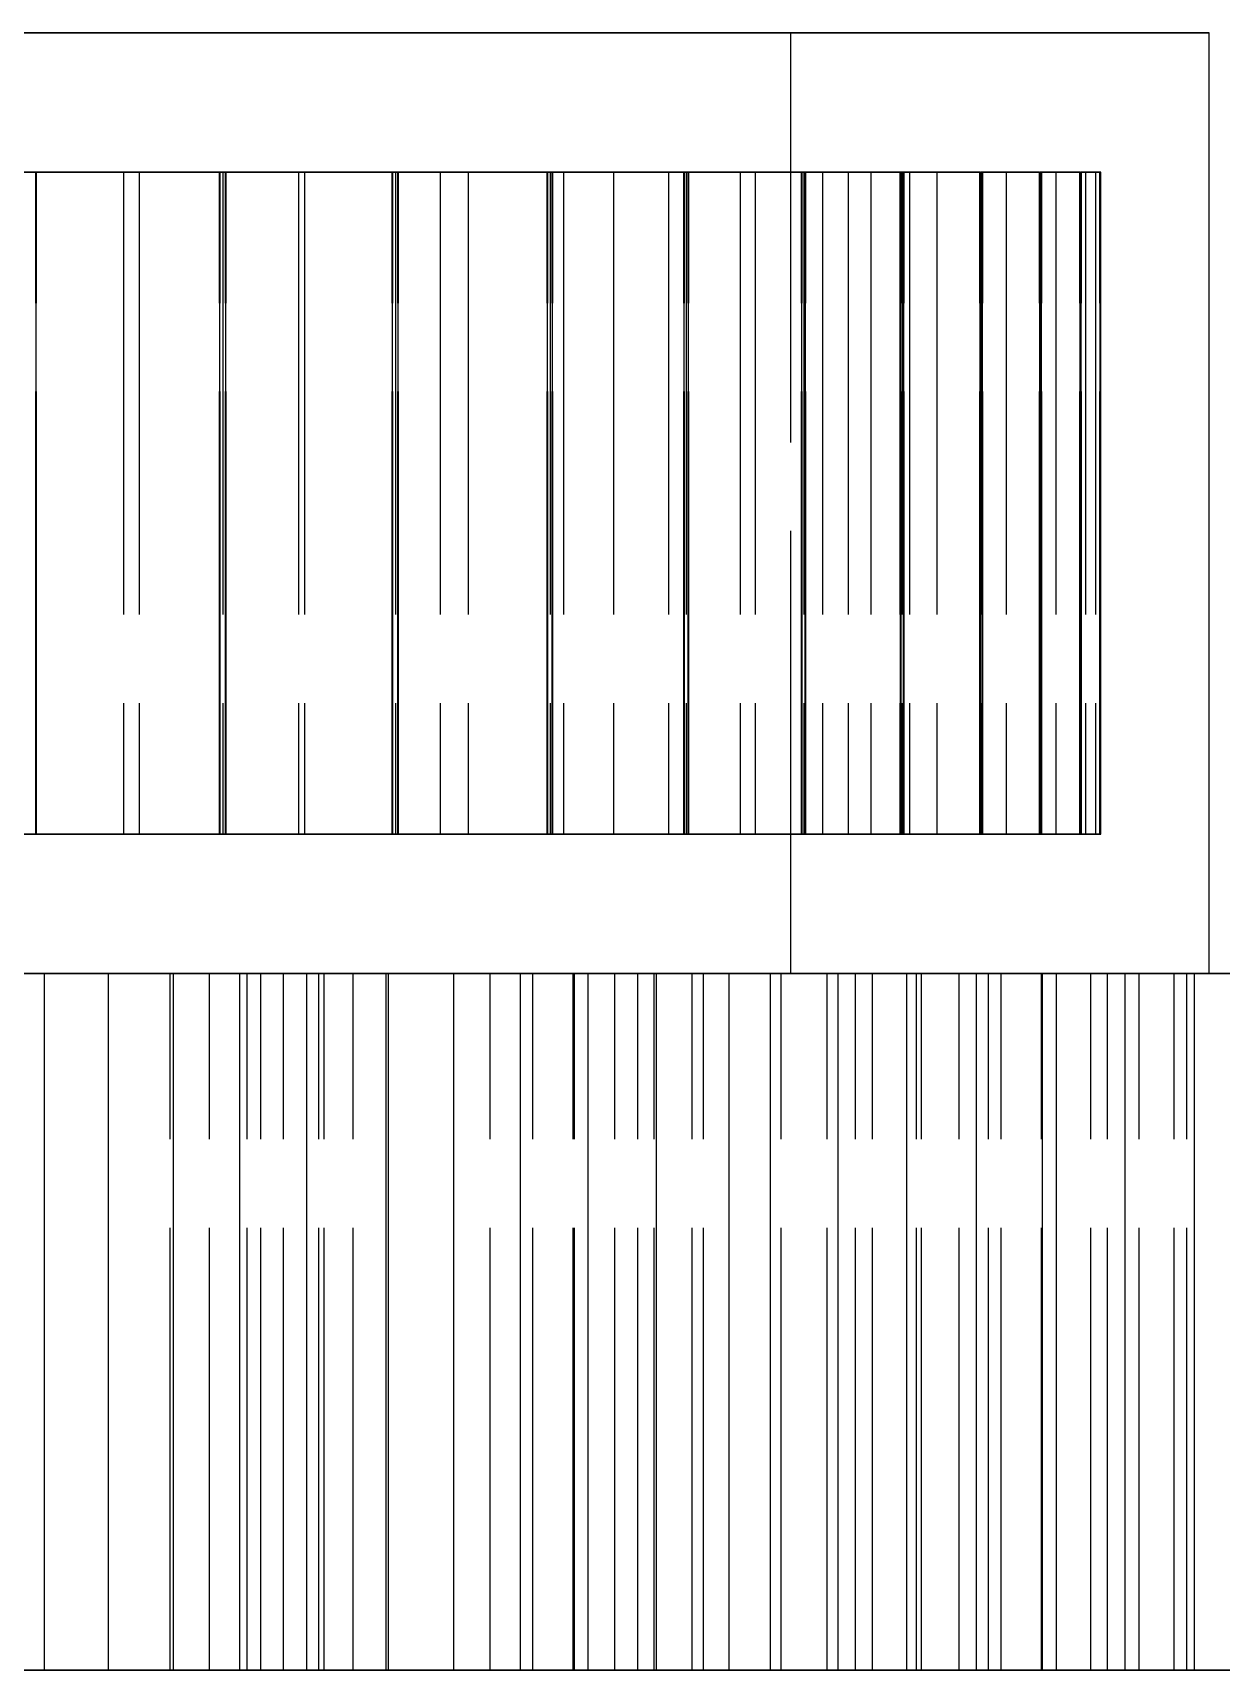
# Model space of a CAD drawing. Header units: millimetres. Extents: x -37 to 135, y -32 to 86.
# Drawn here: x 105.418 to 108.828, y -8.01 to -3.31 of the extents above; entities that cross this region are included whole.
import ezdxf

# ---------------------------------------------------------------- set-up
doc = ezdxf.new("R2010")
doc.units = ezdxf.units.MM
doc.linetypes.add('DASHED', pattern=[1.524, 1.27, -0.254])
doc.layers.add('HIDDEN', color=8, linetype='DASHED')
doc.layers.add('VISIBLE', color=7, linetype='CONTINUOUS')

msp = doc.modelspace()

# ---------------------------------------------------------------- linework, layer by layer
at = {"layer": 'HIDDEN'}
for points in [[(108.79325, -3.31), (108.13287, -3.31), (107.47248, -3.31), (106.8121, -3.31), (106.15172, -3.31), (105.49133, -3.31), (104.83095, -3.31), (104.17057, -3.31), (103.51019, -3.31), (102.8498, -3.31), (102.18942, -3.31), (101.52904, -3.31), (100.86865, -3.31), (100.20827, -3.31)], [(100.74808, -3.31), (101.05923, -3.31), (101.37037, -3.31), (101.68152, -3.31), (101.99266, -3.31), (102.3038, -3.31), (102.61495, -3.31), (102.92609, -3.31), (103.23724, -3.31), (103.54838, -3.31), (103.85952, -3.31), (104.17067, -3.31), (104.48181, -3.31), (104.79295, -3.31), (105.1041, -3.31), (105.41524, -3.31), (105.72639, -3.31), (106.03753, -3.31), (106.34867, -3.31), (106.65982, -3.31), (106.97096, -3.31), (107.28211, -3.31), (107.59325, -3.31)], [(107.59325, -3.31), (106.97096, -3.31), (106.34867, -3.31), (105.72639, -3.31), (105.1041, -3.31), (104.48181, -3.31), (103.85952, -3.31), (103.23724, -3.31), (102.61495, -3.31), (101.99266, -3.31), (101.37037, -3.31), (100.74808, -3.31)], [(107.59325, -6.01), (107.59325, -3.31)], [(105.72396, -3.71), (105.21772, -3.71)], [(105.21772, -3.71), (105.72396, -3.71)], [(105.41834, -3.71), (105.42875, -3.71)], [(105.42875, -3.71), (105.41834, -3.71)], [(105.42716, -3.71), (105.42875, -3.71)], [(105.42716, -3.71), (105.67859, -3.71)], [(105.67859, -3.71), (105.42716, -3.71)], [(105.42716, -3.71), (105.42875, -3.71)], [(105.42716, -5.61), (105.42716, -3.71)], [(105.42716, -3.71), (105.42716, -5.61)], [(105.42875, -5.61), (105.42875, -3.71)], [(105.42875, -5.61), (105.42875, -3.71)], [(105.67859, -3.71), (105.95386, -3.71)], [(105.95386, -3.71), (105.67859, -3.71)], [(105.67859, -3.71), (105.67859, -5.61)], [(105.67859, -3.71), (105.67859, -5.61)], [(106.18076, -3.71), (105.72396, -3.71)], [(105.72396, -3.71), (106.18076, -3.71)], [(105.72396, -3.71), (105.72396, -5.61)], [(105.72396, -3.71), (105.72396, -5.61)], [(105.95386, -3.71), (105.9556, -3.71)], [(105.95386, -3.71), (105.9556, -3.71)], [(105.95386, -3.71), (105.95386, -5.61)], [(105.95386, -5.61), (105.95386, -3.71)], [(105.9556, -3.71), (105.96352, -3.71)], [(105.96352, -3.71), (105.9556, -3.71)], [(105.9556, -5.61), (105.9556, -3.71)], [(105.9556, -5.61), (105.9556, -3.71)], [(105.96352, -3.71), (105.97313, -3.71)], [(105.97313, -3.71), (105.96352, -3.71)], [(105.96352, -3.71), (105.96352, -5.61)], [(105.96352, -3.71), (105.96352, -5.61)], [(105.97148, -3.71), (105.97313, -3.71)], [(105.97148, -3.71), (106.19836, -3.71)], [(106.19836, -3.71), (105.97148, -3.71)], [(105.97148, -3.71), (105.97313, -3.71)], [(105.97148, -5.61), (105.97148, -3.71)], [(105.97148, -3.71), (105.97148, -5.61)], [(105.97313, -5.61), (105.97313, -3.71)], [(105.97313, -5.61), (105.97313, -3.71)], [(106.58687, -3.71), (106.18076, -3.71)], [(106.18076, -3.71), (106.58687, -3.71)], [(106.18076, -3.71), (106.18076, -5.61)], [(106.18076, -3.71), (106.18076, -5.61)], [(106.19836, -3.71), (106.44979, -3.71)], [(106.44979, -3.71), (106.19836, -3.71)], [(106.19836, -3.71), (106.19836, -5.61)], [(106.19836, -3.71), (106.19836, -5.61)], [(106.44979, -3.71), (106.45157, -3.71)], [(106.44979, -3.71), (106.45157, -3.71)], [(106.44979, -3.71), (106.44979, -5.61)], [(106.44979, -5.61), (106.44979, -3.71)], [(106.45157, -3.71), (106.45861, -3.71)], [(106.45861, -3.71), (106.45157, -3.71)], [(106.45157, -5.61), (106.45157, -3.71)], [(106.45157, -5.61), (106.45157, -3.71)], [(106.45861, -3.71), (106.46739, -3.71)], [(106.46739, -3.71), (106.45861, -3.71)], [(106.45861, -3.71), (106.45861, -5.61)], [(106.45861, -3.71), (106.45861, -5.61)], [(106.46569, -3.71), (106.46739, -3.71)], [(106.46569, -3.71), (106.66739, -3.71)], [(106.66739, -3.71), (106.46569, -3.71)], [(106.46569, -3.71), (106.46739, -3.71)], [(106.46569, -5.61), (106.46569, -3.71)], [(106.46569, -3.71), (106.46569, -5.61)], [(106.46739, -5.61), (106.46739, -3.71)], [(106.46739, -5.61), (106.46739, -3.71)], [(106.94115, -3.71), (106.58687, -3.71)], [(106.58687, -3.71), (106.94115, -3.71)], [(106.58687, -3.71), (106.58687, -5.61)], [(106.58687, -3.71), (106.58687, -5.61)], [(106.66739, -3.71), (106.89427, -3.71)], [(106.89427, -3.71), (106.66739, -3.71)], [(106.66739, -3.71), (106.66739, -5.61)], [(106.66739, -3.71), (106.66739, -5.61)], [(106.89427, -3.71), (106.89609, -3.71)], [(106.89427, -3.71), (106.89609, -3.71)], [(106.89427, -3.71), (106.89427, -5.61)], [(106.89427, -5.61), (106.89427, -3.71)], [(106.89609, -3.71), (106.90223, -3.71)], [(106.90223, -3.71), (106.89609, -3.71)], [(106.89609, -5.61), (106.89609, -3.71)], [(106.89609, -5.61), (106.89609, -3.71)], [(106.90223, -3.71), (106.91015, -3.71)], [(106.91015, -3.71), (106.90223, -3.71)], [(106.90223, -3.71), (106.90223, -5.61)], [(106.90223, -3.71), (106.90223, -5.61)], [(106.9084, -3.71), (106.91015, -3.71)], [(106.9084, -3.71), (107.08436, -3.71)], [(107.08436, -3.71), (106.9084, -3.71)], [(106.9084, -3.71), (106.91015, -3.71)], [(106.9084, -5.61), (106.9084, -3.71)], [(106.9084, -3.71), (106.9084, -5.61)], [(106.91015, -5.61), (106.91015, -3.71)], [(106.91015, -5.61), (106.91015, -3.71)], [(107.24261, -3.71), (106.94115, -3.71)], [(106.94115, -3.71), (107.24261, -3.71)], [(106.94115, -3.71), (106.94115, -5.61)], [(106.94115, -3.71), (106.94115, -5.61)], [(107.08436, -3.71), (107.28606, -3.71)], [(107.28606, -3.71), (107.08436, -3.71)], [(107.08436, -3.71), (107.08436, -5.61)], [(107.08436, -3.71), (107.08436, -5.61)], [(107.49042, -3.71), (107.24261, -3.71)], [(107.24261, -3.71), (107.49042, -3.71)], [(107.24261, -3.71), (107.24261, -5.61)], [(107.24261, -3.71), (107.24261, -5.61)], [(107.28606, -3.71), (107.28791, -3.71)], [(107.28606, -3.71), (107.28791, -3.71)], [(107.28606, -3.71), (107.28606, -5.61)], [(107.28606, -5.61), (107.28606, -3.71)], [(107.28791, -3.71), (107.29314, -3.71)], [(107.29314, -3.71), (107.28791, -3.71)], [(107.28791, -5.61), (107.28791, -3.71)], [(107.28791, -5.61), (107.28791, -3.71)], [(107.29314, -3.71), (107.30018, -3.71)], [(107.30018, -3.71), (107.29314, -3.71)], [(107.29314, -3.71), (107.29314, -5.61)], [(107.29314, -3.71), (107.29314, -5.61)], [(107.29839, -3.71), (107.30018, -3.71)], [(107.29839, -3.71), (107.44812, -3.71)], [(107.44812, -3.71), (107.29839, -3.71)], [(107.29839, -3.71), (107.30018, -3.71)], [(107.29839, -5.61), (107.29839, -3.71)], [(107.29839, -3.71), (107.29839, -5.61)], [(107.30018, -5.61), (107.30018, -3.71)], [(107.30018, -5.61), (107.30018, -3.71)], [(107.44812, -3.71), (107.62408, -3.71)], [(107.62408, -3.71), (107.44812, -3.71)], [(107.44812, -3.71), (107.44812, -5.61)], [(107.44812, -3.71), (107.44812, -5.61)], [(107.68387, -3.71), (107.49042, -3.71)], [(107.49042, -3.71), (107.68387, -3.71)], [(107.49042, -3.71), (107.49042, -5.61)], [(107.49042, -3.71), (107.49042, -5.61)], [(107.62408, -3.71), (107.62596, -3.71)], [(107.62408, -3.71), (107.62596, -3.71)], [(107.62408, -3.71), (107.62408, -5.61)], [(107.62408, -5.61), (107.62408, -3.71)], [(107.62596, -3.71), (107.63025, -3.71)], [(107.63025, -3.71), (107.62596, -3.71)], [(107.62596, -5.61), (107.62596, -3.71)], [(107.62596, -5.61), (107.62596, -3.71)], [(107.63025, -3.71), (107.63639, -3.71)], [(107.63639, -3.71), (107.63025, -3.71)], [(107.63025, -3.71), (107.63025, -5.61)], [(107.63025, -3.71), (107.63025, -5.61)], [(107.63457, -3.71), (107.63639, -3.71)], [(107.63457, -3.71), (107.75765, -3.71)], [(107.75765, -3.71), (107.63457, -3.71)], [(107.63457, -3.71), (107.63639, -3.71)], [(107.63457, -5.61), (107.63457, -3.71)], [(107.63457, -3.71), (107.63457, -5.61)], [(107.63639, -5.61), (107.63639, -3.71)], [(107.63639, -5.61), (107.63639, -3.71)], [(107.82244, -3.71), (107.68387, -3.71)], [(107.68387, -3.71), (107.82244, -3.71)], [(107.68387, -3.71), (107.68387, -5.61)], [(107.68387, -3.71), (107.68387, -5.61)], [(107.75765, -3.71), (107.90737, -3.71)], [(107.90737, -3.71), (107.75765, -3.71)], [(107.75765, -3.71), (107.75765, -5.61)], [(107.75765, -3.71), (107.75765, -5.61)], [(107.90574, -3.71), (107.82244, -3.71)], [(107.82244, -3.71), (107.90574, -3.71)], [(107.82244, -3.71), (107.82244, -5.61)], [(107.82244, -3.71), (107.82244, -5.61)], [(107.93353, -3.71), (107.90574, -3.71)], [(107.90574, -3.71), (107.93353, -3.71)], [(107.90574, -3.71), (107.90574, -5.61)], [(107.90574, -3.71), (107.90574, -5.61)], [(107.90737, -3.71), (107.90927, -3.71)], [(107.90737, -3.71), (107.90927, -3.71)], [(107.90737, -3.71), (107.90737, -5.61)], [(107.90737, -5.61), (107.90737, -3.71)], [(107.90927, -3.71), (107.91263, -3.71)], [(107.91263, -3.71), (107.90927, -3.71)], [(107.90927, -5.61), (107.90927, -3.71)], [(107.90927, -5.61), (107.90927, -3.71)], [(107.91263, -3.71), (107.91785, -3.71)], [(107.91785, -3.71), (107.91263, -3.71)], [(107.91263, -3.71), (107.91263, -5.61)], [(107.91263, -3.71), (107.91263, -5.61)], [(107.916, -3.71), (107.91785, -3.71)], [(107.916, -3.71), (108.01208, -3.71)], [(108.01208, -3.71), (107.916, -3.71)], [(107.916, -3.71), (107.91785, -3.71)], [(107.916, -5.61), (107.916, -3.71)], [(107.916, -3.71), (107.916, -5.61)], [(107.91785, -5.61), (107.91785, -3.71)], [(107.91785, -5.61), (107.91785, -3.71)], [(107.93353, -3.71), (107.93353, -5.61)], [(108.01208, -3.71), (108.13516, -3.71)], [(108.13516, -3.71), (108.01208, -3.71)], [(108.01208, -3.71), (108.01208, -5.61)], [(108.01208, -3.71), (108.01208, -5.61)], [(108.13516, -3.71), (108.13707, -3.71)], [(108.13516, -3.71), (108.13707, -3.71)], [(108.13516, -3.71), (108.13516, -5.61)], [(108.13516, -5.61), (108.13516, -3.71)], [(108.13707, -3.71), (108.13948, -3.71)], [(108.13948, -3.71), (108.13707, -3.71)], [(108.13707, -5.61), (108.13707, -3.71)], [(108.13707, -5.61), (108.13707, -3.71)], [(108.13948, -3.71), (108.14377, -3.71)], [(108.14377, -3.71), (108.13948, -3.71)], [(108.13948, -3.71), (108.13948, -5.61)], [(108.13948, -3.71), (108.13948, -5.61)], [(108.14189, -3.71), (108.14377, -3.71)], [(108.14189, -3.71), (108.21071, -3.71)], [(108.21071, -3.71), (108.14189, -3.71)], [(108.14189, -3.71), (108.14377, -3.71)], [(108.14189, -5.61), (108.14189, -3.71)], [(108.14189, -3.71), (108.14189, -5.61)], [(108.14377, -5.61), (108.14377, -3.71)], [(108.14377, -5.61), (108.14377, -3.71)], [(108.21071, -3.71), (108.3068, -3.71)], [(108.3068, -3.71), (108.21071, -3.71)], [(108.21071, -3.71), (108.21071, -5.61)], [(108.21071, -3.71), (108.21071, -5.61)], [(108.3068, -3.71), (108.30873, -3.71)], [(108.3068, -3.71), (108.30873, -3.71)], [(108.3068, -3.71), (108.3068, -5.61)], [(108.3068, -5.61), (108.3068, -3.71)], [(108.30873, -3.71), (108.31017, -3.71)], [(108.31017, -3.71), (108.30873, -3.71)], [(108.30873, -5.61), (108.30873, -3.71)], [(108.30873, -5.61), (108.30873, -3.71)], [(108.31017, -3.71), (108.31352, -3.71)], [(108.31352, -3.71), (108.31017, -3.71)], [(108.31017, -3.71), (108.31017, -5.61)], [(108.31017, -3.71), (108.31017, -5.61)], [(108.31162, -3.71), (108.31352, -3.71)], [(108.31162, -3.71), (108.35299, -3.71)], [(108.35299, -3.71), (108.31162, -3.71)], [(108.31162, -3.71), (108.31352, -3.71)], [(108.31162, -5.61), (108.31162, -3.71)], [(108.31162, -3.71), (108.31162, -5.61)], [(108.31352, -5.61), (108.31352, -3.71)], [(108.31352, -5.61), (108.31352, -3.71)], [(108.35299, -3.71), (108.42181, -3.71)], [(108.42181, -3.71), (108.35299, -3.71)], [(108.35299, -3.71), (108.35299, -5.61)], [(108.35299, -3.71), (108.35299, -5.61)], [(108.42181, -3.71), (108.42375, -3.71)], [(108.42181, -3.71), (108.42375, -3.71)], [(108.42181, -3.71), (108.42181, -5.61)], [(108.42181, -5.61), (108.42181, -3.71)], [(108.42375, -3.71), (108.42423, -3.71)], [(108.42423, -3.71), (108.42375, -3.71)], [(108.42375, -5.61), (108.42375, -3.71)], [(108.42375, -5.61), (108.42375, -3.71)], [(108.42423, -3.71), (108.42663, -3.71)], [(108.42663, -3.71), (108.42423, -3.71)], [(108.42423, -3.71), (108.42423, -5.61)], [(108.42423, -3.71), (108.42423, -5.61)], [(108.42471, -3.71), (108.42663, -3.71)], [(108.42471, -3.71), (108.43852, -3.71)], [(108.43852, -3.71), (108.42471, -3.71)], [(108.42471, -3.71), (108.42663, -3.71)], [(108.42471, -5.61), (108.42471, -3.71)], [(108.42471, -3.71), (108.42471, -5.61)], [(108.42663, -5.61), (108.42663, -3.71)], [(108.42663, -5.61), (108.42663, -3.71)], [(108.43852, -3.71), (108.47989, -3.71)], [(108.47989, -3.71), (108.43852, -3.71)], [(108.43852, -3.71), (108.43852, -5.61)], [(108.43852, -3.71), (108.43852, -5.61)], [(108.48085, -3.71), (108.46705, -3.71)], [(108.46705, -3.71), (108.48085, -3.71)], [(108.46705, -3.71), (108.46705, -5.61)], [(108.47989, -3.71), (108.48182, -3.71)], [(108.47989, -3.71), (108.48182, -3.71)], [(108.47989, -3.71), (108.47989, -5.61)], [(108.47989, -5.61), (108.47989, -3.71)], [(108.48085, -3.71), (108.48278, -3.71)], [(108.48085, -3.71), (108.48278, -3.71)], [(108.48085, -5.61), (108.48085, -3.71)], [(108.48085, -3.71), (108.48085, -5.61)], [(108.48182, -3.71), (108.48134, -3.71)], [(108.48134, -3.71), (108.48278, -3.71)], [(108.48278, -3.71), (108.48134, -3.71)], [(108.48134, -3.71), (108.48182, -3.71)], [(108.48134, -3.71), (108.48134, -5.61)], [(108.48134, -3.71), (108.48134, -5.61)], [(108.48182, -5.61), (108.48182, -3.71)], [(108.48182, -5.61), (108.48182, -3.71)], [(108.48278, -5.61), (108.48278, -3.71)], [(108.48278, -5.61), (108.48278, -3.71)], [(105.72396, -5.61), (105.21772, -5.61)], [(105.21772, -5.61), (105.72396, -5.61)], [(105.41834, -5.61), (105.42875, -5.61)], [(105.42875, -5.61), (105.41834, -5.61)], [(105.42716, -5.61), (105.42875, -5.61)], [(105.42716, -5.61), (105.67859, -5.61)], [(105.67859, -5.61), (105.42716, -5.61)], [(105.42716, -5.61), (105.42875, -5.61)], [(105.67859, -5.61), (105.95386, -5.61)], [(105.95386, -5.61), (105.67859, -5.61)], [(106.18076, -5.61), (105.72396, -5.61)], [(105.72396, -5.61), (106.18076, -5.61)], [(105.95386, -5.61), (105.9556, -5.61)], [(105.95386, -5.61), (105.9556, -5.61)], [(105.9556, -5.61), (105.96352, -5.61)], [(105.96352, -5.61), (105.9556, -5.61)], [(105.96352, -5.61), (105.97313, -5.61)], [(105.97313, -5.61), (105.96352, -5.61)], [(105.97148, -5.61), (105.97313, -5.61)], [(105.97148, -5.61), (106.19836, -5.61)], [(106.19836, -5.61), (105.97148, -5.61)], [(105.97148, -5.61), (105.97313, -5.61)], [(106.58687, -5.61), (106.18076, -5.61)], [(106.18076, -5.61), (106.58687, -5.61)], [(106.19836, -5.61), (106.44979, -5.61)], [(106.44979, -5.61), (106.19836, -5.61)], [(106.44979, -5.61), (106.45157, -5.61)], [(106.44979, -5.61), (106.45157, -5.61)], [(106.45157, -5.61), (106.45861, -5.61)], [(106.45861, -5.61), (106.45157, -5.61)], [(106.45861, -5.61), (106.46739, -5.61)], [(106.46739, -5.61), (106.45861, -5.61)], [(106.46569, -5.61), (106.46739, -5.61)], [(106.46569, -5.61), (106.66739, -5.61)], [(106.66739, -5.61), (106.46569, -5.61)], [(106.46569, -5.61), (106.46739, -5.61)], [(106.94115, -5.61), (106.58687, -5.61)], [(106.58687, -5.61), (106.94115, -5.61)], [(106.66739, -5.61), (106.89427, -5.61)], [(106.89427, -5.61), (106.66739, -5.61)], [(106.89427, -5.61), (106.89609, -5.61)], [(106.89427, -5.61), (106.89609, -5.61)], [(106.89609, -5.61), (106.90223, -5.61)], [(106.90223, -5.61), (106.89609, -5.61)], [(106.90223, -5.61), (106.91015, -5.61)], [(106.91015, -5.61), (106.90223, -5.61)], [(106.9084, -5.61), (106.91015, -5.61)], [(106.9084, -5.61), (107.08436, -5.61)], [(107.08436, -5.61), (106.9084, -5.61)], [(106.9084, -5.61), (106.91015, -5.61)], [(107.24261, -5.61), (106.94115, -5.61)], [(106.94115, -5.61), (107.24261, -5.61)], [(107.08436, -5.61), (107.28606, -5.61)], [(107.28606, -5.61), (107.08436, -5.61)], [(107.49042, -5.61), (107.24261, -5.61)], [(107.24261, -5.61), (107.49042, -5.61)], [(107.28606, -5.61), (107.28791, -5.61)], [(107.28606, -5.61), (107.28791, -5.61)], [(107.28791, -5.61), (107.29314, -5.61)], [(107.29314, -5.61), (107.28791, -5.61)], [(107.29314, -5.61), (107.30018, -5.61)], [(107.30018, -5.61), (107.29314, -5.61)], [(107.29839, -5.61), (107.30018, -5.61)], [(107.29839, -5.61), (107.44812, -5.61)], [(107.44812, -5.61), (107.29839, -5.61)], [(107.29839, -5.61), (107.30018, -5.61)], [(107.44812, -5.61), (107.62408, -5.61)], [(107.62408, -5.61), (107.44812, -5.61)], [(107.68387, -5.61), (107.49042, -5.61)], [(107.49042, -5.61), (107.68387, -5.61)], [(107.62408, -5.61), (107.62596, -5.61)], [(107.62408, -5.61), (107.62596, -5.61)], [(107.62596, -5.61), (107.63025, -5.61)], [(107.63025, -5.61), (107.62596, -5.61)], [(107.63025, -5.61), (107.63639, -5.61)], [(107.63639, -5.61), (107.63025, -5.61)], [(107.63457, -5.61), (107.63639, -5.61)], [(107.63457, -5.61), (107.75765, -5.61)], [(107.75765, -5.61), (107.63457, -5.61)], [(107.63457, -5.61), (107.63639, -5.61)], [(107.82244, -5.61), (107.68387, -5.61)], [(107.68387, -5.61), (107.82244, -5.61)], [(107.75765, -5.61), (107.90737, -5.61)], [(107.90737, -5.61), (107.75765, -5.61)], [(107.90574, -5.61), (107.82244, -5.61)], [(107.82244, -5.61), (107.90574, -5.61)], [(107.93353, -5.61), (107.90574, -5.61)], [(107.90574, -5.61), (107.93353, -5.61)], [(107.90737, -5.61), (107.90927, -5.61)], [(107.90737, -5.61), (107.90927, -5.61)], [(107.90927, -5.61), (107.91263, -5.61)], [(107.91263, -5.61), (107.90927, -5.61)], [(107.91263, -5.61), (107.91785, -5.61)], [(107.91785, -5.61), (107.91263, -5.61)], [(107.916, -5.61), (107.91785, -5.61)], [(107.916, -5.61), (108.01208, -5.61)], [(108.01208, -5.61), (107.916, -5.61)], [(107.916, -5.61), (107.91785, -5.61)], [(108.01208, -5.61), (108.13516, -5.61)], [(108.13516, -5.61), (108.01208, -5.61)], [(108.13516, -5.61), (108.13707, -5.61)], [(108.13516, -5.61), (108.13707, -5.61)], [(108.13707, -5.61), (108.13948, -5.61)], [(108.13948, -5.61), (108.13707, -5.61)], [(108.13948, -5.61), (108.14377, -5.61)], [(108.14377, -5.61), (108.13948, -5.61)], [(108.14189, -5.61), (108.14377, -5.61)], [(108.14189, -5.61), (108.21071, -5.61)], [(108.21071, -5.61), (108.14189, -5.61)], [(108.14189, -5.61), (108.14377, -5.61)], [(108.21071, -5.61), (108.3068, -5.61)], [(108.3068, -5.61), (108.21071, -5.61)], [(108.3068, -5.61), (108.30873, -5.61)], [(108.3068, -5.61), (108.30873, -5.61)], [(108.30873, -5.61), (108.31017, -5.61)], [(108.31017, -5.61), (108.30873, -5.61)], [(108.31017, -5.61), (108.31352, -5.61)], [(108.31352, -5.61), (108.31017, -5.61)], [(108.31162, -5.61), (108.31352, -5.61)], [(108.31162, -5.61), (108.35299, -5.61)], [(108.35299, -5.61), (108.31162, -5.61)], [(108.31162, -5.61), (108.31352, -5.61)], [(108.35299, -5.61), (108.42181, -5.61)], [(108.42181, -5.61), (108.35299, -5.61)], [(108.42181, -5.61), (108.42375, -5.61)], [(108.42181, -5.61), (108.42375, -5.61)], [(108.42375, -5.61), (108.42423, -5.61)], [(108.42423, -5.61), (108.42375, -5.61)], [(108.42423, -5.61), (108.42663, -5.61)], [(108.42663, -5.61), (108.42423, -5.61)], [(108.42471, -5.61), (108.42663, -5.61)], [(108.42471, -5.61), (108.43852, -5.61)], [(108.43852, -5.61), (108.42471, -5.61)], [(108.42471, -5.61), (108.42663, -5.61)], [(108.43852, -5.61), (108.47989, -5.61)], [(108.47989, -5.61), (108.43852, -5.61)], [(108.48085, -5.61), (108.46705, -5.61)], [(108.46705, -5.61), (108.48085, -5.61)], [(108.47989, -5.61), (108.48182, -5.61)], [(108.47989, -5.61), (108.48182, -5.61)], [(108.48085, -5.61), (108.48278, -5.61)], [(108.48085, -5.61), (108.48278, -5.61)], [(108.48182, -5.61), (108.48134, -5.61)], [(108.48134, -5.61), (108.48278, -5.61)], [(108.48278, -5.61), (108.48134, -5.61)], [(108.48134, -5.61), (108.48182, -5.61)], [(108.79325, -6.01), (108.13287, -6.01), (107.47248, -6.01), (106.8121, -6.01), (106.15172, -6.01), (105.49133, -6.01), (104.83095, -6.01), (104.17057, -6.01), (103.51019, -6.01), (102.8498, -6.01), (102.18942, -6.01), (101.52904, -6.01), (100.86865, -6.01), (100.20827, -6.01)], [(100.74808, -6.01), (101.05923, -6.01), (101.37037, -6.01), (101.68152, -6.01), (101.99266, -6.01), (102.3038, -6.01), (102.61495, -6.01), (102.92609, -6.01), (103.23724, -6.01), (103.54838, -6.01), (103.85952, -6.01), (104.17067, -6.01), (104.48181, -6.01), (104.79295, -6.01), (105.1041, -6.01), (105.41524, -6.01), (105.72639, -6.01), (106.03753, -6.01), (106.34867, -6.01), (106.65982, -6.01), (106.97096, -6.01), (107.28211, -6.01), (107.59325, -6.01)], [(107.59325, -6.01), (106.97096, -6.01), (106.34867, -6.01), (105.72639, -6.01), (105.1041, -6.01), (104.48181, -6.01), (103.85952, -6.01), (103.23724, -6.01), (102.61495, -6.01), (101.99266, -6.01), (101.37037, -6.01), (100.74808, -6.01)], [(105.16114, -6.01), (105.49133, -6.01), (105.82153, -6.01), (106.15172, -6.01), (106.48191, -6.01), (106.8121, -6.01), (107.14229, -6.01), (107.47248, -6.01), (107.80268, -6.01), (108.13287, -6.01), (108.46306, -6.01), (108.79325, -6.01)], [(105.45222, -6.01), (105.27245, -6.01)], [(105.63556, -6.01), (105.45222, -6.01)], [(105.45222, -8.01), (105.45222, -6.01)], [(105.82224, -6.01), (105.63556, -6.01)], [(105.63556, -8.01), (105.63556, -6.01)], [(105.92491, -6.01), (105.81264, -6.01)], [(105.81264, -6.01), (106.07279, -6.01)], [(106.07279, -6.01), (105.81264, -6.01)], [(105.81264, -6.01), (105.92491, -6.01)], [(105.81264, -8.01), (105.81264, -6.01)], [(105.81264, -8.01), (105.81264, -6.01)], [(106.01207, -6.01), (105.82224, -6.01)], [(105.82224, -8.01), (105.82224, -6.01)], [(106.03332, -6.01), (105.92491, -6.01)], [(105.92491, -6.01), (106.03332, -6.01)], [(105.92491, -8.01), (105.92491, -6.01)], [(105.92491, -8.01), (105.92491, -6.01)], [(106.20489, -6.01), (106.01207, -6.01)], [(106.01207, -8.01), (106.01207, -6.01)], [(106.13807, -6.01), (106.03332, -6.01)], [(106.03332, -6.01), (106.13807, -6.01)], [(106.03332, -8.01), (106.03332, -6.01)], [(106.03332, -8.01), (106.03332, -6.01)], [(106.07279, -6.01), (106.25393, -6.01)], [(106.25393, -6.01), (106.07279, -6.01)], [(106.07279, -8.01), (106.07279, -6.01)], [(106.07279, -8.01), (106.07279, -6.01)], [(106.23932, -6.01), (106.13807, -6.01)], [(106.13807, -6.01), (106.23932, -6.01)], [(106.13807, -8.01), (106.13807, -6.01)], [(106.13807, -8.01), (106.13807, -6.01)], [(106.4318, -6.01), (106.20489, -6.01)], [(106.20489, -8.01), (106.20489, -6.01)], [(106.3372, -6.01), (106.23932, -6.01)], [(106.23932, -6.01), (106.3372, -6.01)], [(106.23932, -8.01), (106.23932, -6.01)], [(106.23932, -8.01), (106.23932, -6.01)], [(106.25393, -6.01), (106.4318, -6.01)], [(106.43861, -6.01), (106.25393, -6.01)], [(106.25393, -8.01), (106.25393, -6.01)], [(106.25393, -8.01), (106.25393, -6.01)], [(106.4318, -6.01), (106.3372, -6.01)], [(106.3372, -6.01), (106.4318, -6.01)], [(106.3372, -8.01), (106.3372, -6.01)], [(106.3372, -8.01), (106.3372, -6.01)], [(106.4318, -8.01), (106.4318, -6.01)], [(106.62657, -6.01), (106.43861, -6.01)], [(106.43861, -8.01), (106.43861, -6.01)], [(106.81759, -6.01), (106.62657, -6.01)], [(106.62657, -8.01), (106.62657, -6.01)], [(106.85338, -6.01), (106.73071, -6.01)], [(106.73071, -6.01), (106.96827, -6.01)], [(106.96827, -6.01), (106.73071, -6.01)], [(106.73071, -6.01), (106.85338, -6.01)], [(106.73071, -8.01), (106.73071, -6.01)], [(106.73071, -8.01), (106.73071, -6.01)], [(107.01148, -6.01), (106.81759, -6.01)], [(106.81759, -8.01), (106.81759, -6.01)], [(106.9725, -6.01), (106.85338, -6.01)], [(106.85338, -6.01), (106.9725, -6.01)], [(106.85338, -8.01), (106.85338, -6.01)], [(106.85338, -8.01), (106.85338, -6.01)], [(106.96827, -6.01), (107.15383, -6.01)], [(107.15383, -6.01), (106.96827, -6.01)], [(106.96827, -8.01), (106.96827, -6.01)], [(106.96827, -8.01), (106.96827, -6.01)], [(107.08825, -6.01), (106.9725, -6.01)], [(106.9725, -6.01), (107.08825, -6.01)], [(106.9725, -8.01), (106.9725, -6.01)], [(106.9725, -8.01), (106.9725, -6.01)], [(107.2081, -6.01), (107.01148, -6.01)], [(107.01148, -8.01), (107.01148, -6.01)], [(107.20079, -6.01), (107.08825, -6.01)], [(107.08825, -6.01), (107.20079, -6.01)], [(107.08825, -8.01), (107.08825, -6.01)], [(107.08825, -8.01), (107.08825, -6.01)], [(107.15383, -6.01), (107.34261, -6.01)], [(107.34261, -6.01), (107.15383, -6.01)], [(107.15383, -8.01), (107.15383, -6.01)], [(107.15383, -8.01), (107.15383, -6.01)], [(107.3102, -6.01), (107.20079, -6.01)], [(107.20079, -6.01), (107.3102, -6.01)], [(107.20079, -8.01), (107.20079, -6.01)], [(107.20079, -8.01), (107.20079, -6.01)], [(107.41659, -6.01), (107.2081, -6.01)], [(107.2081, -8.01), (107.2081, -6.01)], [(107.41659, -6.01), (107.3102, -6.01)], [(107.3102, -6.01), (107.41659, -6.01)], [(107.3102, -8.01), (107.3102, -6.01)], [(107.3102, -8.01), (107.3102, -6.01)], [(107.34261, -6.01), (107.41659, -6.01)], [(107.53435, -6.01), (107.34261, -6.01)], [(107.34261, -8.01), (107.34261, -6.01)], [(107.34261, -8.01), (107.34261, -6.01)], [(107.41659, -8.01), (107.41659, -6.01)], [(107.72885, -6.01), (107.53435, -6.01)], [(107.53435, -8.01), (107.53435, -6.01)], [(107.69761, -6.01), (107.56508, -6.01)], [(107.56508, -6.01), (107.779, -6.01)], [(107.779, -6.01), (107.56508, -6.01)], [(107.56508, -6.01), (107.69761, -6.01)], [(107.56508, -8.01), (107.56508, -6.01)], [(107.56508, -8.01), (107.56508, -6.01)], [(107.82691, -6.01), (107.69761, -6.01)], [(107.69761, -6.01), (107.82691, -6.01)], [(107.69761, -8.01), (107.69761, -6.01)], [(107.69761, -8.01), (107.69761, -6.01)], [(107.92595, -6.01), (107.72885, -6.01)], [(107.72885, -8.01), (107.72885, -6.01)], [(107.779, -6.01), (107.96815, -6.01)], [(107.96815, -6.01), (107.779, -6.01)], [(107.779, -8.01), (107.779, -6.01)], [(107.779, -8.01), (107.779, -6.01)], [(107.95315, -6.01), (107.82691, -6.01)], [(107.82691, -6.01), (107.95315, -6.01)], [(107.82691, -8.01), (107.82691, -6.01)], [(107.82691, -8.01), (107.82691, -6.01)], [(108.1255, -6.01), (107.92595, -6.01)], [(107.92595, -8.01), (107.92595, -6.01)], [(108.07646, -6.01), (107.95315, -6.01)], [(107.95315, -6.01), (108.07646, -6.01)], [(107.95315, -8.01), (107.95315, -6.01)], [(107.95315, -8.01), (107.95315, -6.01)], [(107.96815, -6.01), (108.16018, -6.01)], [(108.16018, -6.01), (107.96815, -6.01)], [(107.96815, -8.01), (107.96815, -6.01)], [(107.96815, -8.01), (107.96815, -6.01)], [(108.19692, -6.01), (108.07646, -6.01)], [(108.07646, -6.01), (108.19692, -6.01)], [(108.07646, -8.01), (108.07646, -6.01)], [(108.07646, -8.01), (108.07646, -6.01)], [(108.31461, -6.01), (108.1255, -6.01)], [(108.1255, -8.01), (108.1255, -6.01)], [(108.16018, -6.01), (108.31461, -6.01)], [(108.35484, -6.01), (108.16018, -6.01)], [(108.16018, -8.01), (108.16018, -6.01)], [(108.16018, -8.01), (108.16018, -6.01)], [(108.31461, -6.01), (108.19692, -6.01)], [(108.19692, -6.01), (108.31461, -6.01)], [(108.19692, -8.01), (108.19692, -6.01)], [(108.19692, -8.01), (108.19692, -6.01)], [(108.45382, -6.01), (108.31203, -6.01)], [(108.31203, -6.01), (108.50135, -6.01)], [(108.50135, -6.01), (108.31203, -6.01)], [(108.31203, -6.01), (108.45382, -6.01)], [(108.31203, -8.01), (108.31203, -6.01)], [(108.31203, -8.01), (108.31203, -6.01)], [(108.31461, -8.01), (108.31461, -6.01)], [(108.55196, -6.01), (108.35484, -6.01)], [(108.35484, -8.01), (108.35484, -6.01)], [(108.59272, -6.01), (108.45382, -6.01)], [(108.45382, -6.01), (108.59272, -6.01)], [(108.45382, -8.01), (108.45382, -6.01)], [(108.45382, -8.01), (108.45382, -6.01)], [(108.50135, -6.01), (108.69325, -6.01)], [(108.69325, -6.01), (108.50135, -6.01)], [(108.50135, -8.01), (108.50135, -6.01)], [(108.50135, -8.01), (108.50135, -6.01)], [(108.75138, -6.01), (108.55196, -6.01)], [(108.55196, -8.01), (108.55196, -6.01)], [(108.72889, -6.01), (108.59272, -6.01)], [(108.59272, -6.01), (108.72889, -6.01)], [(108.59272, -8.01), (108.59272, -6.01)], [(108.59272, -8.01), (108.59272, -6.01)], [(108.69325, -6.01), (108.88766, -6.01)], [(108.88766, -6.01), (108.69325, -6.01)], [(108.69325, -8.01), (108.69325, -6.01)], [(108.69325, -8.01), (108.69325, -6.01)], [(108.86242, -6.01), (108.72889, -6.01)], [(108.72889, -6.01), (108.86242, -6.01)], [(108.72889, -8.01), (108.72889, -6.01)], [(108.72889, -8.01), (108.72889, -6.01)], [(108.95296, -6.01), (108.75138, -6.01)], [(108.75138, -8.01), (108.75138, -6.01)], [(105.45222, -8.01), (105.27245, -8.01)], [(105.63556, -8.01), (105.45222, -8.01)], [(105.82224, -8.01), (105.63556, -8.01)], [(105.92491, -8.01), (105.81264, -8.01)], [(105.81264, -8.01), (106.07279, -8.01)], [(106.07279, -8.01), (105.81264, -8.01)], [(105.81264, -8.01), (105.92491, -8.01)], [(106.01207, -8.01), (105.82224, -8.01)], [(106.03332, -8.01), (105.92491, -8.01)], [(105.92491, -8.01), (106.03332, -8.01)], [(106.20489, -8.01), (106.01207, -8.01)], [(106.13807, -8.01), (106.03332, -8.01)], [(106.03332, -8.01), (106.13807, -8.01)], [(106.07279, -8.01), (106.25393, -8.01)], [(106.25393, -8.01), (106.07279, -8.01)], [(106.23932, -8.01), (106.13807, -8.01)], [(106.13807, -8.01), (106.23932, -8.01)], [(106.4318, -8.01), (106.20489, -8.01)], [(106.3372, -8.01), (106.23932, -8.01)], [(106.23932, -8.01), (106.3372, -8.01)], [(106.25393, -8.01), (106.4318, -8.01)], [(106.43861, -8.01), (106.25393, -8.01)], [(106.4318, -8.01), (106.3372, -8.01)], [(106.3372, -8.01), (106.4318, -8.01)], [(106.62657, -8.01), (106.43861, -8.01)], [(106.81759, -8.01), (106.62657, -8.01)], [(106.85338, -8.01), (106.73071, -8.01)], [(106.73071, -8.01), (106.96827, -8.01)], [(106.96827, -8.01), (106.73071, -8.01)], [(106.73071, -8.01), (106.85338, -8.01)], [(107.01148, -8.01), (106.81759, -8.01)], [(106.9725, -8.01), (106.85338, -8.01)], [(106.85338, -8.01), (106.9725, -8.01)], [(106.96827, -8.01), (107.15383, -8.01)], [(107.15383, -8.01), (106.96827, -8.01)], [(107.08825, -8.01), (106.9725, -8.01)], [(106.9725, -8.01), (107.08825, -8.01)], [(107.2081, -8.01), (107.01148, -8.01)], [(107.20079, -8.01), (107.08825, -8.01)], [(107.08825, -8.01), (107.20079, -8.01)], [(107.15383, -8.01), (107.34261, -8.01)], [(107.34261, -8.01), (107.15383, -8.01)], [(107.3102, -8.01), (107.20079, -8.01)], [(107.20079, -8.01), (107.3102, -8.01)], [(107.41659, -8.01), (107.2081, -8.01)], [(107.41659, -8.01), (107.3102, -8.01)], [(107.3102, -8.01), (107.41659, -8.01)], [(107.34261, -8.01), (107.41659, -8.01)], [(107.53435, -8.01), (107.34261, -8.01)], [(107.72885, -8.01), (107.53435, -8.01)], [(107.69761, -8.01), (107.56508, -8.01)], [(107.56508, -8.01), (107.779, -8.01)], [(107.779, -8.01), (107.56508, -8.01)], [(107.56508, -8.01), (107.69761, -8.01)], [(107.82691, -8.01), (107.69761, -8.01)], [(107.69761, -8.01), (107.82691, -8.01)], [(107.92595, -8.01), (107.72885, -8.01)], [(107.779, -8.01), (107.96815, -8.01)], [(107.96815, -8.01), (107.779, -8.01)], [(107.95315, -8.01), (107.82691, -8.01)], [(107.82691, -8.01), (107.95315, -8.01)], [(108.1255, -8.01), (107.92595, -8.01)], [(108.07646, -8.01), (107.95315, -8.01)], [(107.95315, -8.01), (108.07646, -8.01)], [(107.96815, -8.01), (108.16018, -8.01)], [(108.16018, -8.01), (107.96815, -8.01)], [(108.19692, -8.01), (108.07646, -8.01)], [(108.07646, -8.01), (108.19692, -8.01)], [(108.31461, -8.01), (108.1255, -8.01)], [(108.16018, -8.01), (108.31461, -8.01)], [(108.35484, -8.01), (108.16018, -8.01)], [(108.31461, -8.01), (108.19692, -8.01)], [(108.19692, -8.01), (108.31461, -8.01)], [(108.45382, -8.01), (108.31203, -8.01)], [(108.31203, -8.01), (108.50135, -8.01)], [(108.50135, -8.01), (108.31203, -8.01)], [(108.31203, -8.01), (108.45382, -8.01)], [(108.55196, -8.01), (108.35484, -8.01)], [(108.59272, -8.01), (108.45382, -8.01)], [(108.45382, -8.01), (108.59272, -8.01)], [(108.50135, -8.01), (108.69325, -8.01)], [(108.69325, -8.01), (108.50135, -8.01)], [(108.75138, -8.01), (108.55196, -8.01)], [(108.72889, -8.01), (108.59272, -8.01)], [(108.59272, -8.01), (108.72889, -8.01)], [(108.69325, -8.01), (108.88766, -8.01)], [(108.88766, -8.01), (108.69325, -8.01)], [(108.86242, -8.01), (108.72889, -8.01)], [(108.72889, -8.01), (108.86242, -8.01)], [(108.95296, -8.01), (108.75138, -8.01)]]:
    msp.add_lwpolyline(points, dxfattribs=at)
at = {"layer": 'VISIBLE'}
for points in [[(105.16114, -3.31), (105.49133, -3.31), (105.82153, -3.31), (106.15172, -3.31), (106.48191, -3.31), (106.8121, -3.31), (107.14229, -3.31), (107.47248, -3.31), (107.80268, -3.31), (108.13287, -3.31), (108.46306, -3.31), (108.79325, -3.31)], [(108.79325, -6.01), (108.79325, -3.31)], [(105.36466, -6.01), (105.45222, -6.01)], [(105.45222, -6.01), (105.63556, -6.01)], [(105.45222, -8.01), (105.45222, -6.01)], [(105.63556, -6.01), (105.82224, -6.01)], [(105.63556, -8.01), (105.63556, -6.01)], [(105.82224, -6.01), (106.01207, -6.01)], [(105.82224, -8.01), (105.82224, -6.01)], [(106.01207, -6.01), (106.20489, -6.01)], [(106.01207, -8.01), (106.01207, -6.01)], [(106.20489, -6.01), (106.4318, -6.01)], [(106.20489, -8.01), (106.20489, -6.01)], [(106.4318, -6.01), (106.43861, -6.01)], [(106.4318, -8.01), (106.4318, -6.01)], [(106.43861, -6.01), (106.62657, -6.01)], [(106.43861, -8.01), (106.43861, -6.01)], [(106.62657, -6.01), (106.81759, -6.01)], [(106.62657, -8.01), (106.62657, -6.01)], [(106.81759, -6.01), (107.01148, -6.01)], [(106.81759, -8.01), (106.81759, -6.01)], [(107.01148, -6.01), (107.2081, -6.01)], [(107.01148, -8.01), (107.01148, -6.01)], [(107.2081, -6.01), (107.41659, -6.01)], [(107.2081, -8.01), (107.2081, -6.01)], [(107.41659, -6.01), (107.53435, -6.01)], [(107.41659, -8.01), (107.41659, -6.01)], [(107.53435, -6.01), (107.72885, -6.01)], [(107.53435, -8.01), (107.53435, -6.01)], [(107.72885, -6.01), (107.92595, -6.01)], [(107.72885, -8.01), (107.72885, -6.01)], [(107.92595, -6.01), (108.1255, -6.01)], [(107.92595, -8.01), (107.92595, -6.01)], [(108.1255, -6.01), (108.31461, -6.01)], [(108.1255, -8.01), (108.1255, -6.01)], [(108.31461, -6.01), (108.35484, -6.01)], [(108.31461, -8.01), (108.31461, -6.01)], [(108.35484, -6.01), (108.55196, -6.01)], [(108.35484, -8.01), (108.35484, -6.01)], [(108.55196, -6.01), (108.75138, -6.01)], [(108.55196, -8.01), (108.55196, -6.01)], [(108.75138, -6.01), (108.95296, -6.01)], [(108.75138, -8.01), (108.75138, -6.01)], [(105.36466, -8.01), (105.45222, -8.01)], [(105.45222, -8.01), (105.63556, -8.01)], [(105.63556, -8.01), (105.82224, -8.01)], [(105.82224, -8.01), (106.01207, -8.01)], [(106.01207, -8.01), (106.20489, -8.01)], [(106.20489, -8.01), (106.4318, -8.01)], [(106.4318, -8.01), (106.43861, -8.01)], [(106.43861, -8.01), (106.62657, -8.01)], [(106.62657, -8.01), (106.81759, -8.01)], [(106.81759, -8.01), (107.01148, -8.01)], [(107.01148, -8.01), (107.2081, -8.01)], [(107.2081, -8.01), (107.41659, -8.01)], [(107.41659, -8.01), (107.53435, -8.01)], [(107.53435, -8.01), (107.72885, -8.01)], [(107.72885, -8.01), (107.92595, -8.01)], [(107.92595, -8.01), (108.1255, -8.01)], [(108.1255, -8.01), (108.31461, -8.01)], [(108.31461, -8.01), (108.35484, -8.01)], [(108.35484, -8.01), (108.55196, -8.01)], [(108.55196, -8.01), (108.75138, -8.01)], [(108.75138, -8.01), (108.95296, -8.01)]]:
    msp.add_lwpolyline(points, dxfattribs=at)

doc.saveas('drawing.dxf')
